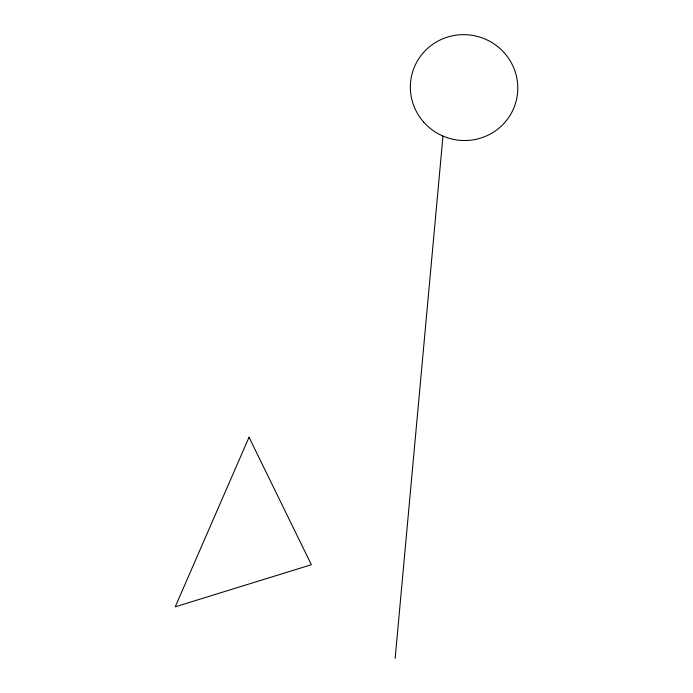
<?xml version="1.0" encoding="UTF-8"?>
<svg xmlns="http://www.w3.org/2000/svg" width="693" height="693" viewBox="0 0 693 693"><rect width="100%" height="100%" fill="white"/><g stroke="black" fill="none" stroke-linecap="round" stroke-linejoin="round"><path stroke-width="1.04" d="M395.149 658.35L442.974 136.079M249.038 437.248L175.216 606.825L311.365 564.726L249.038 437.248M423.51 121.925A53.794 52.876 16.2 0 0 514.856 105.327A53.794 52.876 16.2 0 0 453.872 35.516A53.794 52.876 16.2 0 0 423.51 121.925"/></g></svg>
